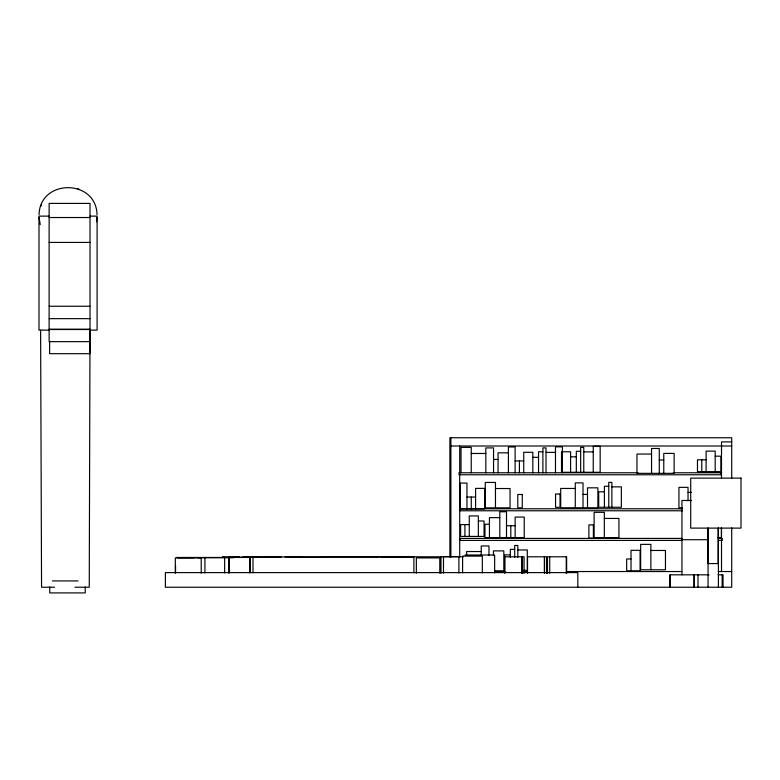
<?xml version="1.0" encoding="UTF-8"?>
<svg xmlns="http://www.w3.org/2000/svg" width="780" height="780" viewBox="0 0 780 780"><rect width="100%" height="100%" fill="white"/><g stroke="black" fill="none" stroke-linecap="round" stroke-linejoin="round"><path stroke-width="1.17" d="M90.012 330.125L89.252 587.233L74.939 587.233M39.049 214.705C39.868 178.659 96.213 178.659 97.042 214.705M97.042 217.552L96.515 221.793M40.706 206.349L41.223 205.013M49.042 330.125L39 330.125L39 216.128L49.042 216.128M90.012 216.128L97.09 216.128L97.09 330.125L89.973 330.125M49.13 217.522L90.012 217.522M49.13 242.424L90.012 242.424M49.13 306.238L90.012 306.238M49.13 318.659L90.012 318.659M49.13 329.238L90.012 329.238M49.13 329.521L90.012 329.521M90.012 341.659L49.13 341.659L49.13 203.405L90.012 203.405L90.012 353.681L49.608 353.681L49.608 341.659M731.708 441.88L721.51 441.88L721.51 478.238M450.879 446.004L731.708 446.004M580.661 451.288L576.313 451.288L576.313 472.28M542.89 451.786L538.541 451.786L538.541 472.777M583.771 451.883L593.249 451.883M546.01 452.38L555.477 452.38M508.404 452.839L498.049 452.839L498.049 472.777M471.237 453.473L485.823 453.473M651.553 454.048L636.967 454.048L636.967 473.343L674.134 473.343L674.134 453.414L663.78 453.414L663.78 473.343M715.192 456.183L720.895 456.183L720.895 471.627L697.466 471.627L697.466 459.79L706.105 459.79M570.599 456.836L576.313 456.836M532.828 457.334L538.541 457.334M493.555 459.44L498.049 459.44M659.285 460.005L663.78 460.005M515.112 460.941L523.741 460.941M638.001 472.777L459.001 472.777L459.001 474.776L720.808 474.776L720.808 472.777L673.316 472.777M608.761 486.272L604.412 486.272L604.412 507.263M611.871 486.866L621.348 486.866L621.348 507.263L598.699 507.263L598.699 491.819L604.412 491.819M575.279 488.456L560.703 488.456L560.703 507.751L597.87 507.751L597.87 487.822L587.506 487.822L587.506 507.751M495.466 488.534L510.042 488.534L510.042 507.839L485.248 507.839L485.248 482.44L495.466 482.44L495.466 507.839M688.038 492.394L691.46 492.394M583.021 494.413L587.506 494.413M466.966 497.045L475.595 497.045M691.636 500.487L681.944 500.487L681.944 574.821M682.354 507.839L678.941 507.839L678.941 487.344L688.038 487.344L688.038 500.711M459.712 508.775L682.549 508.775M459.712 510.773L682.549 510.773M499.805 517.637L489.44 517.637L489.44 537.576M604.344 518.437L618.93 518.437L618.93 537.732L594.126 537.732L594.126 512.333L604.344 512.333L604.344 537.732M478.354 520.991L484.058 520.991L484.058 536.425L460.629 536.425L460.629 524.589L469.267 524.589M489.44 524.238L484.955 524.238L484.955 537.576L524.228 537.576L524.228 517.082L515.141 517.082L515.141 537.576M506.503 525.74L515.141 525.74M718.009 537.654L721.412 537.654L721.412 527.982M682.032 538.414L460.415 538.414L460.415 540.413L682.032 540.413M718.565 538.414L722.221 538.414L722.221 540.413L718.565 540.413M681.944 539.711L707.85 539.711M514.712 549.354L510.364 549.354L510.364 557.515M517.822 549.949L527.3 549.949L527.3 570.346L523.741 570.346M650.871 550.466L665.457 550.466L665.457 569.77L640.663 569.77L640.663 544.372L650.871 544.372L650.871 569.77M481.231 551.538L466.654 551.538L466.654 555.155M510.364 554.902L504.65 554.902L504.65 570.346M465.055 555.009L494.647 555.009L494.647 572.91M376.594 556.569L405.688 556.569M222.407 556.793L239.323 556.793M242.843 556.793L259.75 556.793M264.605 556.793L281.512 556.793M285.031 556.793L301.948 556.793M321.652 556.793L378.105 556.793M380.835 556.793L463.349 556.793M228.862 557.232L279.347 557.232M292.588 557.232L321.682 557.232M176.563 557.456L224.64 557.456L224.64 572.939M177.43 557.739L194.337 557.739M197.779 557.739L233.22 557.739M631.01 558.977L626.681 558.977L626.681 570.814L640.097 570.814L640.097 550.319L631.01 550.319L631.01 570.814M708.055 563.569L718.399 563.569M494.608 570.833L503.822 570.833L503.822 550.894L493.457 550.894L493.457 555.594M494.647 571.535L505.586 571.535M523.828 571.535L527.475 571.535M566.377 571.535L681.866 571.535M718.331 571.535L731.708 571.535M709.03 574.821L669.874 574.821L669.874 587.233M718.204 574.821L723.031 574.821L723.031 587.233M52.474 580.934L78 580.934M54.668 587.233L41.554 587.233L40.609 330.125M77.824 188.78L79.151 189.296M40.258 224.562L39.039 217.552M731.708 478.238L731.708 437.755L449.894 437.755L449.894 556.852M731.708 527.914L731.708 587.233L165.38 587.233L165.38 572.608L577.814 572.608L577.814 587.233M722.143 574.821L722.143 587.233M721.51 527.914L721.51 571.535M718.399 528.109L718.399 587.233M718.136 528.109L718.136 563.569M715.192 471.627L715.192 451.132L706.105 451.132L706.105 471.627M708.055 528.109L708.055 587.233M707.792 528.109L707.792 563.569M701.776 459.79L701.776 471.627M698.002 574.821L698.002 587.233M694.278 574.821L694.278 587.233M694.015 574.821L694.015 587.233M670.147 574.821L670.147 587.233M659.285 473.343L659.285 448.481L651.553 448.481L651.553 473.343M611.871 507.263L611.871 482.372L608.761 482.372L608.761 507.263M593.249 472.28L593.249 446.345L600.161 446.345L600.161 472.28L561.512 472.28L561.512 451.786L570.599 451.786L570.599 472.28M583.771 472.28L583.771 447.389L580.661 447.389L580.661 472.28M583.021 507.751L583.021 482.888L575.279 482.888L575.279 507.751M566.641 573.31L566.641 556.793L547.482 556.793L547.482 573.31M566.251 556.793L566.251 573.31M562.399 472.777L562.399 446.842L555.477 446.842L555.477 472.777M549.725 556.793L549.725 573.31M546.614 573.31L546.614 556.793L527.533 556.793L527.533 573.31M546.01 472.777L546.01 447.886L542.89 447.886L542.89 472.777M544.489 556.793L544.489 573.31M544.45 556.793L544.45 573.31M532.828 472.777L532.828 452.283L523.741 452.283L523.741 472.777M524.053 573.31L524.053 556.793L504.728 556.793L504.728 573.31M522.463 556.793L522.463 573.31M521.644 556.793L521.644 573.31M519.412 460.941L519.412 472.777M517.822 557.3L517.822 545.454L514.712 545.454L514.712 557.515M515.112 472.777L515.112 446.959L508.404 446.959L508.404 472.777M510.812 525.74L510.812 537.576M506.503 537.576L506.503 511.768L499.805 511.768L499.805 537.576M493.555 472.777L493.555 447.905L485.823 447.905L485.823 472.777M488.972 555.438L488.972 545.971L481.231 545.971L481.231 555.438M482.323 572.871L482.323 556.12L462.589 556.12L462.589 572.871M478.354 536.425L478.354 515.931L469.267 515.931L469.267 536.425M475.595 508.882L475.595 488.387L484.692 488.387L484.692 508.882L460.268 508.882L460.268 483.073L466.966 483.073L466.966 508.882M471.237 472.777L471.237 447.379L461.029 447.379L461.029 472.777M471.266 497.045L471.266 508.882M464.929 524.589L464.929 536.425M459.712 446.004L459.712 557.057M458.894 573.076L458.894 556.569L443.479 556.569L443.479 573.076M450.879 437.755L450.879 557.057M440.973 556.793L440.973 573.31M439.784 573.154L439.784 557.905L416.354 557.905L416.354 573.154M413.897 572.725L413.897 557.008L253.003 557.008L253.003 572.725M250.234 557.232L250.234 572.569M249.912 572.939L249.912 557.456L228.959 557.456L228.959 572.939M228.901 557.739L228.901 573.076M204.916 557.456L204.916 572.939M201.22 573.154L201.22 557.905L175.325 557.905L175.325 573.154M175.549 565.481L175.549 572.734M85.225 586.931L85.225 592.917L49.745 592.917L49.745 586.931M741 478.12L690.709 478.12L690.709 528.109L741 528.109L741 478.12M560.04 494.003L555.555 494.003L555.555 507.341L560.04 507.341L560.04 494.003M522.268 494.491L517.783 494.491L517.783 507.839L522.268 507.839L522.268 494.491M593.385 524.891L588.89 524.891L588.89 538.229L593.385 538.229L593.385 524.891"/></g></svg>
